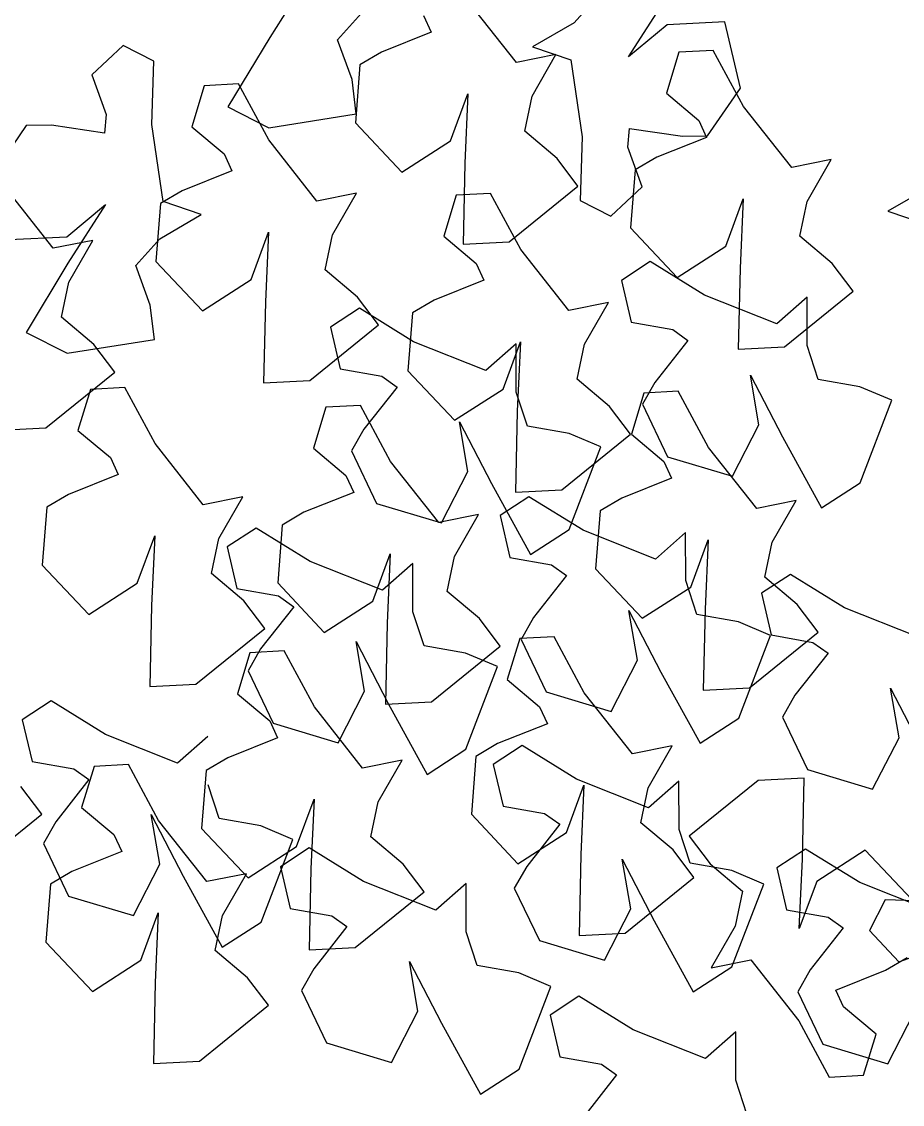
# Model space of a CAD drawing. Header units: millimetres. Extents: x 441156 to 441876, y 4514765 to 4515211.
# Drawn here: x 441406.599 to 441407.575, y 4514821.004 to 4514822.203 of the extents above; entities that cross this region are included whole.
import ezdxf

# ---------------------------------------------------------------- set-up
doc = ezdxf.new("R2010")
doc.units = ezdxf.units.MM
doc.layers.add('01_piscinas', color=254, linetype='Continuous')

msp = doc.modelspace()

# ---------------------------------------------------------------- linework, layer by layer
at = {"layer": '01_piscinas'}
for p, q in [((441406.91530053, 4514822.2501617, 0.00000053), (441406.87385362, 4514822.18528223, 0.00000053)), ((441407.23749758, 4514822.23113147, 0.00000053), (441407.21110874, 4514822.20165599, 0.00000053)), ((441407.14710555, 4514822.15764934, 0.00000053), (441407.09369514, 4514822.22525959, 0.00000053)), ((441407.27120992, 4514822.16365501, 0.00000053), (441407.31265683, 4514822.22853448, 0.00000053)), ((441406.94901287, 4514822.18268524, 0.00000053), (441406.97540172, 4514822.21216072, 0.00000053)), ((441407.04422029, 4514822.20975463, 0.00000053), (441407.05286084, 4514822.19099132, 0.00000053)), ((441407.21110874, 4514822.20165599, 0.00000053), (441407.16499577, 4514822.17483839, 0.00000053)), ((441407.31409545, 4514822.19934787, 0.00000053), (441407.27120992, 4514822.16365501, 0.00000053)), ((441407.37799408, 4514822.20248645, 0.00000053), (441407.31409545, 4514822.19934787, 0.00000053)), ((441407.39524948, 4514822.12924398, 0.00000053), (441407.37799408, 4514822.20248645, 0.00000053)), ((441406.87385362, 4514822.18528223, 0.00000053), (441406.82735073, 4514822.10851529, 0.00000053)), ((441406.96500972, 4514822.13869487, 0.00000053), (441406.94901287, 4514822.18268524, 0.00000053)), ((441407.05286084, 4514822.19099132, 0.00000053), (441406.99768442, 4514822.16901475, 0.00000053)), ((441406.71141641, 4514822.17651099, 0.00000053), (441406.67674414, 4514822.14402329, 0.00000053)), ((441406.74544852, 4514822.15917681, 0.00000053), (441406.71141641, 4514822.17651099, 0.00000053)), ((441407.16499577, 4514822.17483839, 0.00000053), (441407.2073113, 4514822.16051643, 0.00000053)), ((441407.36518281, 4514822.1709758, 0.00000053), (441407.32704306, 4514822.16897159, 0.00000053)), ((441407.39858355, 4514822.10890688, 0.00000053), (441407.36518281, 4514822.1709758, 0.00000053)), ((441406.74333995, 4514822.08872318, 0.00000053), (441406.74544852, 4514822.15917681, 0.00000053)), ((441406.99768442, 4514822.16901475, 0.00000053), (441406.97372955, 4514822.15485085, 0.00000053)), ((441407.19091285, 4514822.16640392, 0.00000053), (441407.14710555, 4514822.15764934, 0.00000053)), ((441407.16438665, 4514822.12012271, 0.00000053), (441407.19091285, 4514822.16640392, 0.00000053)), ((441407.2073113, 4514822.16051643, 0.00000053), (441407.21976094, 4514822.07525903, 0.00000053)), ((441407.32704306, 4514822.16897159, 0.00000053), (441407.31325984, 4514822.12350028, 0.00000053)), ((441406.97372955, 4514822.15485085, 0.00000053), (441406.96871009, 4514822.09076297, 0.00000053)), ((441406.67674414, 4514822.14402329, 0.00000053), (441406.69274099, 4514822.10003292, 0.00000053)), ((441406.96967578, 4514822.100633, 0.00000053), (441406.96500972, 4514822.13869487, 0.00000053)), ((441406.80128637, 4514822.13182968, 0.00000053), (441406.78750315, 4514822.08635838, 0.00000053)), ((441406.83942612, 4514822.1338339, 0.00000053), (441406.80128637, 4514822.13182968, 0.00000053)), ((441406.87282686, 4514822.07176497, 0.00000053), (441406.83942612, 4514822.1338339, 0.00000053)), ((441407.07404348, 4514822.07062824, 0.00000053), (441407.09333701, 4514822.12298193, 0.00000053)), ((441407.09333701, 4514822.12298193, 0.00000053), (441407.08988267, 4514822.04607121, 0.00000053)), ((441407.31325984, 4514822.12350028, 0.00000053), (441407.3491087, 4514822.09340192, 0.00000053)), ((441407.35885856, 4514822.07625199, 0.00000053), (441407.39524948, 4514822.12924398, 0.00000053)), ((441407.15627098, 4514822.08140177, 0.00000053), (441407.16438665, 4514822.12012271, 0.00000053)), ((441406.69274099, 4514822.10003292, 0.00000053), (441406.69084227, 4514822.07946314, 0.00000053)), ((441406.82735073, 4514822.10851529, 0.00000053), (441406.87289369, 4514822.08531808, 0.00000053)), ((441406.87289369, 4514822.08531808, 0.00000053), (441406.96967578, 4514822.100633, 0.00000053)), ((441407.45199396, 4514822.04129663, 0.00000053), (441407.39858355, 4514822.10890688, 0.00000053)), ((441406.60424233, 4514822.08773022, 0.00000053), (441406.56785141, 4514822.03473822, 0.00000053)), ((441406.6320698, 4514822.08801908, 0.00000053), (441406.60424233, 4514822.08773022, 0.00000053)), ((441406.69084227, 4514822.07946314, 0.00000053), (441406.6320698, 4514822.08801908, 0.00000053)), ((441406.75578959, 4514822.00346578, 0.00000053), (441406.74333995, 4514822.08872318, 0.00000053)), ((441406.78750315, 4514822.08635838, 0.00000053), (441406.82335201, 4514822.05626002, 0.00000053)), ((441406.96871009, 4514822.09076297, 0.00000053), (441407.02027494, 4514822.03596083, 0.00000053)), ((441407.3491087, 4514822.09340192, 0.00000053), (441407.35774925, 4514822.07463861, 0.00000053)), ((441407.19211985, 4514822.05130341, 0.00000053), (441407.15627098, 4514822.08140177, 0.00000053)), ((441407.21976094, 4514822.07525903, 0.00000053), (441407.21765237, 4514822.00480539, 0.00000053)), ((441407.2703599, 4514822.06394929, 0.00000053), (441407.27225862, 4514822.08451907, 0.00000053)), ((441407.27225862, 4514822.08451907, 0.00000053), (441407.33103109, 4514822.07596312, 0.00000053)), ((441407.35774925, 4514822.07463861, 0.00000053), (441407.30257283, 4514822.05266204, 0.00000053)), ((441407.33103109, 4514822.07596312, 0.00000053), (441407.35885856, 4514822.07625199, 0.00000053)), ((441406.92623727, 4514822.00415472, 0.00000053), (441406.87282686, 4514822.07176497, 0.00000053)), ((441407.02027494, 4514822.03596083, 0.00000053), (441407.07404348, 4514822.07062824, 0.00000053)), ((441407.28635675, 4514822.01995891, 0.00000053), (441407.2703599, 4514822.06394929, 0.00000053)), ((441406.82335201, 4514822.05626002, 0.00000053), (441406.83199256, 4514822.0374967, 0.00000053)), ((441407.2151917, 4514822.0206739, 0.00000053), (441407.19211985, 4514822.05130341, 0.00000053)), ((441407.30257283, 4514822.05266204, 0.00000053), (441407.27861796, 4514822.03849814, 0.00000053)), ((441407.08988267, 4514822.04607121, 0.00000053), (441407.08799345, 4514821.95633764, 0.00000053)), ((441407.27861796, 4514822.03849814, 0.00000053), (441407.2735985, 4514821.97441027, 0.00000053)), ((441407.49580127, 4514822.05005121, 0.00000053), (441407.45199396, 4514822.04129663, 0.00000053)), ((441407.46927507, 4514822.00377, 0.00000053), (441407.49580127, 4514822.05005121, 0.00000053)), ((441406.83199256, 4514822.0374967, 0.00000053), (441406.77681614, 4514822.01552014, 0.00000053)), ((441406.63409275, 4514821.95176, 0.00000053), (441406.58068235, 4514822.01937025, 0.00000053)), ((441406.77681614, 4514822.01552014, 0.00000053), (441406.75286127, 4514822.00135623, 0.00000053)), ((441407.13903342, 4514821.95901975, 0.00000053), (441407.2151917, 4514822.0206739, 0.00000053)), ((441407.25168448, 4514821.98747121, 0.00000053), (441407.28635675, 4514822.01995891, 0.00000053)), ((441407.60469507, 4514822.0196614, 0.00000053), (441407.5585821, 4514821.9928438, 0.00000053)), ((441406.79810512, 4514821.98914382, 0.00000053), (441406.75578959, 4514822.00346578, 0.00000053)), ((441406.97004458, 4514822.01290931, 0.00000053), (441406.92623727, 4514822.00415472, 0.00000053)), ((441406.94351838, 4514821.9666281, 0.00000053), (441406.97004458, 4514822.01290931, 0.00000053)), ((441407.08037254, 4514822.01064089, 0.00000053), (441407.06658932, 4514821.96516959, 0.00000053)), ((441407.1185123, 4514822.0126451, 0.00000053), (441407.08037254, 4514822.01064089, 0.00000053)), ((441407.15191304, 4514821.95057618, 0.00000053), (441407.1185123, 4514822.0126451, 0.00000053)), ((441407.21765237, 4514822.00480539, 0.00000053), (441407.25168448, 4514821.98747121, 0.00000053)), ((441407.37893189, 4514821.95427554, 0.00000053), (441407.39822542, 4514822.00662922, 0.00000053)), ((441407.39822542, 4514822.00662922, 0.00000053), (441407.39477108, 4514821.9297185, 0.00000053)), ((441407.46115939, 4514821.96504907, 0.00000053), (441407.46927507, 4514822.00377, 0.00000053)), ((441406.64900544, 4514821.96463434, 0.00000053), (441406.69189097, 4514822.00032719, 0.00000053)), ((441406.69189097, 4514822.00032719, 0.00000053), (441406.65044406, 4514821.93544772, 0.00000053)), ((441406.75286127, 4514822.00135623, 0.00000053), (441406.74784181, 4514821.93726836, 0.00000053)), ((441407.5585821, 4514821.9928438, 0.00000053), (441407.60089763, 4514821.97852184, 0.00000053)), ((441406.75199215, 4514821.96232621, 0.00000053), (441406.79810512, 4514821.98914382, 0.00000053)), ((441406.8531752, 4514821.91713363, 0.00000053), (441406.87246874, 4514821.96948732, 0.00000053)), ((441406.87246874, 4514821.96948732, 0.00000053), (441406.86901439, 4514821.8925766, 0.00000053)), ((441406.9354027, 4514821.92790716, 0.00000053), (441406.94351838, 4514821.9666281, 0.00000053)), ((441407.2735985, 4514821.97441027, 0.00000053), (441407.32516335, 4514821.91960813, 0.00000053)), ((441406.58510681, 4514821.96149575, 0.00000053), (441406.64900544, 4514821.96463434, 0.00000053)), ((441406.67790006, 4514821.96051458, 0.00000053), (441406.63409275, 4514821.95176, 0.00000053)), ((441406.65137386, 4514821.91423337, 0.00000053), (441406.67790006, 4514821.96051458, 0.00000053)), ((441406.72560331, 4514821.93285074, 0.00000053), (441406.75199215, 4514821.96232621, 0.00000053)), ((441407.06658932, 4514821.96516959, 0.00000053), (441407.10243819, 4514821.93507123, 0.00000053)), ((441407.08799345, 4514821.95633764, 0.00000053), (441407.13903342, 4514821.95901975, 0.00000053)), ((441407.32516335, 4514821.91960813, 0.00000053), (441407.37893189, 4514821.95427554, 0.00000053)), ((441407.49700826, 4514821.93495071, 0.00000053), (441407.46115939, 4514821.96504907, 0.00000053)), ((441407.20532345, 4514821.88296593, 0.00000053), (441407.15191304, 4514821.95057618, 0.00000053)), ((441406.65044406, 4514821.93544772, 0.00000053), (441406.60394117, 4514821.85868079, 0.00000053)), ((441406.74160015, 4514821.88886036, 0.00000053), (441406.72560331, 4514821.93285074, 0.00000053)), ((441406.74784181, 4514821.93726836, 0.00000053), (441406.79940666, 4514821.88246622, 0.00000053)), ((441407.10243819, 4514821.93507123, 0.00000053), (441407.11107874, 4514821.91630791, 0.00000053)), ((441407.29542956, 4514821.93700147, 0.00000053), (441407.26340166, 4514821.91619589, 0.00000053)), ((441407.3553899, 4514821.89994858, 0.00000053), (441407.29542956, 4514821.93700147, 0.00000053)), ((441407.52008012, 4514821.9043212, 0.00000053), (441407.49700826, 4514821.93495071, 0.00000053)), ((441406.97125157, 4514821.8978088, 0.00000053), (441406.9354027, 4514821.92790716, 0.00000053)), ((441407.39477108, 4514821.9297185, 0.00000053), (441407.39288186, 4514821.83998493, 0.00000053)), ((441406.64325819, 4514821.87551244, 0.00000053), (441406.65137386, 4514821.91423337, 0.00000053)), ((441406.79940666, 4514821.88246622, 0.00000053), (441406.8531752, 4514821.91713363, 0.00000053)), ((441407.11107874, 4514821.91630791, 0.00000053), (441407.05590232, 4514821.89433134, 0.00000053)), ((441407.26340166, 4514821.91619589, 0.00000053), (441407.2742007, 4514821.86992498, 0.00000053)), ((441406.99432343, 4514821.86717929, 0.00000053), (441406.97125157, 4514821.8978088, 0.00000053)), ((441407.05590232, 4514821.89433134, 0.00000053), (441407.03194745, 4514821.88016744, 0.00000053)), ((441407.4354498, 4514821.86810159, 0.00000053), (441407.3553899, 4514821.89994858, 0.00000053)), ((441407.46901075, 4514821.89758693, 0.00000053), (441407.4354498, 4514821.86810159, 0.00000053)), ((441407.44392183, 4514821.84266704, 0.00000053), (441407.52008012, 4514821.9043212, 0.00000053)), ((441407.46917899, 4514821.84424312, 0.00000053), (441407.46901075, 4514821.89758693, 0.00000053)), ((441406.74626622, 4514821.8507985, 0.00000053), (441406.74160015, 4514821.88886036, 0.00000053)), ((441406.86901439, 4514821.8925766, 0.00000053), (441406.86712517, 4514821.80284303, 0.00000053)), ((441406.97321209, 4514821.88532166, 0.00000053), (441406.9411842, 4514821.86451609, 0.00000053)), ((441407.03317244, 4514821.84826877, 0.00000053), (441406.97321209, 4514821.88532166, 0.00000053)), ((441407.24913076, 4514821.89172051, 0.00000053), (441407.20532345, 4514821.88296593, 0.00000053)), ((441407.22260456, 4514821.8454393, 0.00000053), (441407.24913076, 4514821.89172051, 0.00000053)), ((441406.67910705, 4514821.84541408, 0.00000053), (441406.64325819, 4514821.87551244, 0.00000053)), ((441407.03194745, 4514821.88016744, 0.00000053), (441407.02692799, 4514821.81607957, 0.00000053)), ((441406.60394117, 4514821.85868079, 0.00000053), (441406.64948413, 4514821.83548357, 0.00000053)), ((441406.91816514, 4514821.80552514, 0.00000053), (441406.99432343, 4514821.86717929, 0.00000053)), ((441406.9411842, 4514821.86451609, 0.00000053), (441406.95198323, 4514821.81824517, 0.00000053)), ((441407.2742007, 4514821.86992498, 0.00000053), (441407.3202959, 4514821.86178346, 0.00000053)), ((441407.3202959, 4514821.86178346, 0.00000053), (441407.3371605, 4514821.84985423, 0.00000053)), ((441406.64948413, 4514821.83548357, 0.00000053), (441406.74626622, 4514821.8507985, 0.00000053)), ((441407.11323234, 4514821.81642178, 0.00000053), (441407.03317244, 4514821.84826877, 0.00000053)), ((441407.13226138, 4514821.79594484, 0.00000053), (441407.15155491, 4514821.84829852, 0.00000053)), ((441407.15155491, 4514821.84829852, 0.00000053), (441407.14810057, 4514821.7713878, 0.00000053)), ((441407.3371605, 4514821.84985423, 0.00000053), (441407.3003646, 4514821.80323376, 0.00000053)), ((441406.70217891, 4514821.81478457, 0.00000053), (441406.67910705, 4514821.84541408, 0.00000053)), ((441407.14679328, 4514821.84590712, 0.00000053), (441407.11323234, 4514821.81642178, 0.00000053)), ((441407.14696153, 4514821.79256332, 0.00000053), (441407.14679328, 4514821.84590712, 0.00000053)), ((441407.21448888, 4514821.80671837, 0.00000053), (441407.22260456, 4514821.8454393, 0.00000053)), ((441407.39288186, 4514821.83998493, 0.00000053), (441407.44392183, 4514821.84266704, 0.00000053)), ((441407.48151108, 4514821.80665198, 0.00000053), (441407.46917899, 4514821.84424312, 0.00000053)), ((441406.62602063, 4514821.75313041, 0.00000053), (441406.70217891, 4514821.81478457, 0.00000053)), ((441406.95198323, 4514821.81824517, 0.00000053), (441406.99807844, 4514821.81010366, 0.00000053)), ((441407.02692799, 4514821.81607957, 0.00000053), (441407.07849284, 4514821.76127743, 0.00000053)), ((441407.40621859, 4514821.81119446, 0.00000053), (441407.4416824, 4514821.74286065, 0.00000053)), ((441407.41568674, 4514821.75620807, 0.00000053), (441407.40621859, 4514821.81119446, 0.00000053)), ((441406.86712517, 4514821.80284303, 0.00000053), (441406.91816514, 4514821.80552514, 0.00000053)), ((441406.99807844, 4514821.81010366, 0.00000053), (441407.01494303, 4514821.79817443, 0.00000053)), ((441407.25033775, 4514821.77662001, 0.00000053), (441407.21448888, 4514821.80671837, 0.00000053)), ((441407.3003646, 4514821.80323376, 0.00000053), (441407.28670103, 4514821.77899002, 0.00000053)), ((441407.52760629, 4514821.79851046, 0.00000053), (441407.48151108, 4514821.80665198, 0.00000053)), ((441407.56290186, 4514821.78352046, 0.00000053), (441407.52760629, 4514821.79851046, 0.00000053)), ((441406.67530154, 4514821.79553537, 0.00000053), (441406.66151832, 4514821.75006407, 0.00000053)), ((441406.7134413, 4514821.79753959, 0.00000053), (441406.67530154, 4514821.79553537, 0.00000053)), ((441406.74684204, 4514821.73547066, 0.00000053), (441406.7134413, 4514821.79753959, 0.00000053)), ((441407.01494303, 4514821.79817443, 0.00000053), (441406.97814713, 4514821.75155395, 0.00000053)), ((441407.07849284, 4514821.76127743, 0.00000053), (441407.13226138, 4514821.79594484, 0.00000053)), ((441407.15929361, 4514821.75497217, 0.00000053), (441407.14696153, 4514821.79256332, 0.00000053)), ((441407.288279, 4514821.79137844, 0.00000053), (441407.27449578, 4514821.74590713, 0.00000053)), ((441407.32641876, 4514821.79338265, 0.00000053), (441407.288279, 4514821.79137844, 0.00000053)), ((441407.3598195, 4514821.73131373, 0.00000053), (441407.32641876, 4514821.79338265, 0.00000053)), ((441406.93619446, 4514821.77578927, 0.00000053), (441406.92241124, 4514821.73031796, 0.00000053)), ((441406.97433422, 4514821.77779348, 0.00000053), (441406.93619446, 4514821.77578927, 0.00000053)), ((441407.00773496, 4514821.71572456, 0.00000053), (441406.97433422, 4514821.77779348, 0.00000053)), ((441407.27340961, 4514821.7459905, 0.00000053), (441407.25033775, 4514821.77662001, 0.00000053)), ((441407.28670103, 4514821.77899002, 0.00000053), (441407.31439798, 4514821.72097857, 0.00000053)), ((441407.52777393, 4514821.69204725, 0.00000053), (441407.56290186, 4514821.78352046, 0.00000053)), ((441407.14810057, 4514821.7713878, 0.00000053), (441407.14621135, 4514821.68165424, 0.00000053)), ((441406.57498066, 4514821.7504483, 0.00000053), (441406.62602063, 4514821.75313041, 0.00000053)), ((441406.97814713, 4514821.75155395, 0.00000053), (441406.96448356, 4514821.72731022, 0.00000053)), ((441407.08400112, 4514821.75951466, 0.00000053), (441407.11946493, 4514821.69118085, 0.00000053)), ((441407.09346927, 4514821.70452826, 0.00000053), (441407.08400112, 4514821.75951466, 0.00000053)), ((441407.20538882, 4514821.74683066, 0.00000053), (441407.15929361, 4514821.75497217, 0.00000053)), ((441407.38645552, 4514821.69930095, 0.00000053), (441407.41568674, 4514821.75620807, 0.00000053)), ((441406.66151832, 4514821.75006407, 0.00000053), (441406.69736719, 4514821.71996571, 0.00000053)), ((441407.19725132, 4514821.68433634, 0.00000053), (441407.27340961, 4514821.7459905, 0.00000053)), ((441407.24068439, 4514821.73184065, 0.00000053), (441407.20538882, 4514821.74683066, 0.00000053)), ((441407.27449578, 4514821.74590713, 0.00000053), (441407.31034465, 4514821.71580877, 0.00000053)), ((441407.4416824, 4514821.74286065, 0.00000053), (441407.48491307, 4514821.66420449, 0.00000053)), ((441406.80025245, 4514821.66786041, 0.00000053), (441406.74684204, 4514821.73547066, 0.00000053)), ((441406.92241124, 4514821.73031796, 0.00000053), (441406.9582601, 4514821.7002196, 0.00000053)), ((441406.96448356, 4514821.72731022, 0.00000053), (441406.99218052, 4514821.66929876, 0.00000053)), ((441407.20555646, 4514821.64036745, 0.00000053), (441407.24068439, 4514821.73184065, 0.00000053)), ((441407.41322991, 4514821.66370348, 0.00000053), (441407.3598195, 4514821.73131373, 0.00000053)), ((441406.69736719, 4514821.71996571, 0.00000053), (441406.70600774, 4514821.70120239, 0.00000053)), ((441407.06114537, 4514821.64811431, 0.00000053), (441407.00773496, 4514821.71572456, 0.00000053)), ((441407.31034465, 4514821.71580877, 0.00000053), (441407.3189852, 4514821.69704546, 0.00000053)), ((441407.31439798, 4514821.72097857, 0.00000053), (441407.38645552, 4514821.69930095, 0.00000053)), ((441407.06423806, 4514821.64762114, 0.00000053), (441407.09346927, 4514821.70452826, 0.00000053)), ((441406.70600774, 4514821.70120239, 0.00000053), (441406.65083132, 4514821.67922583, 0.00000053)), ((441406.9582601, 4514821.7002196, 0.00000053), (441406.96690066, 4514821.68145629, 0.00000053)), ((441407.11946493, 4514821.69118085, 0.00000053), (441407.1626956, 4514821.61252469, 0.00000053)), ((441407.3189852, 4514821.69704546, 0.00000053), (441407.26380878, 4514821.67506889, 0.00000053)), ((441407.48491307, 4514821.66420449, 0.00000053), (441407.52777393, 4514821.69204725, 0.00000053)), ((441406.65083132, 4514821.67922583, 0.00000053), (441406.62687645, 4514821.66506192, 0.00000053)), ((441406.96690066, 4514821.68145629, 0.00000053), (441406.91172423, 4514821.65947972, 0.00000053)), ((441407.14621135, 4514821.68165424, 0.00000053), (441407.19725132, 4514821.68433634, 0.00000053)), ((441406.84405975, 4514821.676615, 0.00000053), (441406.80025245, 4514821.66786041, 0.00000053)), ((441406.81753355, 4514821.63033379, 0.00000053), (441406.84405975, 4514821.676615, 0.00000053)), ((441406.99218052, 4514821.66929876, 0.00000053), (441407.06423806, 4514821.64762114, 0.00000053)), ((441407.16097198, 4514821.67654781, 0.00000053), (441407.12894408, 4514821.65574223, 0.00000053)), ((441407.22093233, 4514821.63949491, 0.00000053), (441407.16097198, 4514821.67654781, 0.00000053)), ((441407.26380878, 4514821.67506889, 0.00000053), (441407.23985391, 4514821.66090499, 0.00000053)), ((441407.45703721, 4514821.67245806, 0.00000053), (441407.41322991, 4514821.66370348, 0.00000053)), ((441407.43051101, 4514821.62617685, 0.00000053), (441407.45703721, 4514821.67245806, 0.00000053)), ((441406.62687645, 4514821.66506192, 0.00000053), (441406.62185699, 4514821.60097405, 0.00000053)), ((441406.91172423, 4514821.65947972, 0.00000053), (441406.88776937, 4514821.64531582, 0.00000053)), ((441407.10495267, 4514821.65686889, 0.00000053), (441407.06114537, 4514821.64811431, 0.00000053)), ((441407.07842647, 4514821.61058768, 0.00000053), (441407.10495267, 4514821.65686889, 0.00000053)), ((441407.12894408, 4514821.65574223, 0.00000053), (441407.13974312, 4514821.60947131, 0.00000053)), ((441407.23985391, 4514821.66090499, 0.00000053), (441407.23483445, 4514821.59681711, 0.00000053)), ((441406.88776937, 4514821.64531582, 0.00000053), (441406.88274991, 4514821.58122795, 0.00000053)), ((441406.72719038, 4514821.58083932, 0.00000053), (441406.74648391, 4514821.633193, 0.00000053)), ((441406.74648391, 4514821.633193, 0.00000053), (441406.74302957, 4514821.55628229, 0.00000053)), ((441406.85868186, 4514821.64195729, 0.00000053), (441406.82665397, 4514821.62115171, 0.00000053)), ((441406.91864221, 4514821.6049044, 0.00000053), (441406.85868186, 4514821.64195729, 0.00000053)), ((441407.1626956, 4514821.61252469, 0.00000053), (441407.20555646, 4514821.64036745, 0.00000053)), ((441407.30099222, 4514821.60764792, 0.00000053), (441407.22093233, 4514821.63949491, 0.00000053)), ((441407.33455317, 4514821.63713327, 0.00000053), (441407.30099222, 4514821.60764792, 0.00000053)), ((441407.33472141, 4514821.58378946, 0.00000053), (441407.33455317, 4514821.63713327, 0.00000053)), ((441406.80941788, 4514821.59161285, 0.00000053), (441406.81753355, 4514821.63033379, 0.00000053)), ((441406.82665397, 4514821.62115171, 0.00000053), (441406.837453, 4514821.5748808, 0.00000053)), ((441407.34016784, 4514821.57668238, 0.00000053), (441407.35946137, 4514821.62903607, 0.00000053)), ((441407.35946137, 4514821.62903607, 0.00000053), (441407.35600703, 4514821.55212535, 0.00000053)), ((441407.42239534, 4514821.58745591, 0.00000053), (441407.43051101, 4514821.62617685, 0.00000053)), ((441406.98808329, 4514821.56109321, 0.00000053), (441407.00737683, 4514821.6134469, 0.00000053)), ((441407.00737683, 4514821.6134469, 0.00000053), (441407.00392249, 4514821.53653618, 0.00000053)), ((441407.0703108, 4514821.57186675, 0.00000053), (441407.07842647, 4514821.61058768, 0.00000053)), ((441407.13974312, 4514821.60947131, 0.00000053), (441407.18583832, 4514821.6013298, 0.00000053)), ((441406.62185699, 4514821.60097405, 0.00000053), (441406.67342184, 4514821.54617191, 0.00000053)), ((441406.9987021, 4514821.57305741, 0.00000053), (441406.91864221, 4514821.6049044, 0.00000053)), ((441407.03226305, 4514821.60254275, 0.00000053), (441406.9987021, 4514821.57305741, 0.00000053)), ((441407.03243129, 4514821.54919895, 0.00000053), (441407.03226305, 4514821.60254275, 0.00000053)), ((441407.18583832, 4514821.6013298, 0.00000053), (441407.20270292, 4514821.58940057, 0.00000053)), ((441407.23483445, 4514821.59681711, 0.00000053), (441407.2863993, 4514821.54201497, 0.00000053)), ((441406.84526675, 4514821.56151449, 0.00000053), (441406.80941788, 4514821.59161285, 0.00000053)), ((441407.20270292, 4514821.58940057, 0.00000053), (441407.16590702, 4514821.54278009, 0.00000053)), ((441407.3470535, 4514821.54619831, 0.00000053), (441407.33472141, 4514821.58378946, 0.00000053)), ((441407.45065548, 4514821.59061418, 0.00000053), (441407.41862758, 4514821.56980861, 0.00000053)), ((441407.4582442, 4514821.55735755, 0.00000053), (441407.42239534, 4514821.58745591, 0.00000053)), ((441407.51061583, 4514821.55356129, 0.00000053), (441407.45065548, 4514821.59061418, 0.00000053)), ((441406.67342184, 4514821.54617191, 0.00000053), (441406.72719038, 4514821.58083932, 0.00000053)), ((441406.837453, 4514821.5748808, 0.00000053), (441406.88354821, 4514821.56673929, 0.00000053)), ((441406.88274991, 4514821.58122795, 0.00000053), (441406.93431476, 4514821.52642581, 0.00000053)), ((441407.10615966, 4514821.54176839, 0.00000053), (441407.0703108, 4514821.57186675, 0.00000053)), ((441407.2863993, 4514821.54201497, 0.00000053), (441407.34016784, 4514821.57668238, 0.00000053)), ((441406.8683386, 4514821.53088498, 0.00000053), (441406.84526675, 4514821.56151449, 0.00000053)), ((441406.88354821, 4514821.56673929, 0.00000053), (441406.9004128, 4514821.55481006, 0.00000053)), ((441406.93431476, 4514821.52642581, 0.00000053), (441406.98808329, 4514821.56109321, 0.00000053)), ((441407.41862758, 4514821.56980861, 0.00000053), (441407.42942662, 4514821.52353769, 0.00000053)), ((441406.74302957, 4514821.55628229, 0.00000053), (441406.74114035, 4514821.46654872, 0.00000053)), ((441406.9004128, 4514821.55481006, 0.00000053), (441406.8636169, 4514821.50818958, 0.00000053)), ((441407.04476338, 4514821.5116078, 0.00000053), (441407.03243129, 4514821.54919895, 0.00000053)), ((441407.27176101, 4514821.5507408, 0.00000053), (441407.30722482, 4514821.48240699, 0.00000053)), ((441407.28122916, 4514821.49575441, 0.00000053), (441407.27176101, 4514821.5507408, 0.00000053)), ((441407.35600703, 4514821.55212535, 0.00000053), (441407.35411781, 4514821.46239178, 0.00000053)), ((441407.48131606, 4514821.52672805, 0.00000053), (441407.4582442, 4514821.55735755, 0.00000053)), ((441407.59067572, 4514821.5217143, 0.00000053), (441407.51061583, 4514821.55356129, 0.00000053)), ((441407.00392249, 4514821.53653618, 0.00000053), (441407.00203327, 4514821.44680261, 0.00000053)), ((441407.12923152, 4514821.51113888, 0.00000053), (441407.10615966, 4514821.54176839, 0.00000053)), ((441407.16590702, 4514821.54278009, 0.00000053), (441407.15224345, 4514821.51853636, 0.00000053)), ((441407.39314871, 4514821.5380568, 0.00000053), (441407.3470535, 4514821.54619831, 0.00000053)), ((441407.42844428, 4514821.5230668, 0.00000053), (441407.39314871, 4514821.5380568, 0.00000053)), ((441406.79218032, 4514821.46923083, 0.00000053), (441406.8683386, 4514821.53088498, 0.00000053)), ((441407.39331635, 4514821.43159359, 0.00000053), (441407.42844428, 4514821.5230668, 0.00000053)), ((441407.40515778, 4514821.46507389, 0.00000053), (441407.48131606, 4514821.52672805, 0.00000053)), ((441407.42942662, 4514821.52353769, 0.00000053), (441407.47552183, 4514821.51539618, 0.00000053)), ((441406.96947089, 4514821.51615028, 0.00000053), (441407.0049347, 4514821.44781648, 0.00000053)), ((441406.97893904, 4514821.46116389, 0.00000053), (441406.96947089, 4514821.51615028, 0.00000053)), ((441407.09085859, 4514821.50346629, 0.00000053), (441407.04476338, 4514821.5116078, 0.00000053)), ((441407.05307324, 4514821.44948472, 0.00000053), (441407.12923152, 4514821.51113888, 0.00000053)), ((441407.15073312, 4514821.51954671, 0.00000053), (441407.1369499, 4514821.47407541, 0.00000053)), ((441407.18887288, 4514821.52155093, 0.00000053), (441407.15073312, 4514821.51954671, 0.00000053)), ((441407.15224345, 4514821.51853636, 0.00000053), (441407.1799404, 4514821.46052491, 0.00000053)), ((441407.22227362, 4514821.459482, 0.00000053), (441407.18887288, 4514821.52155093, 0.00000053)), ((441407.47552183, 4514821.51539618, 0.00000053), (441407.49238642, 4514821.50346695, 0.00000053)), ((441406.85180404, 4514821.50389619, 0.00000053), (441406.83802082, 4514821.45842488, 0.00000053)), ((441406.8636169, 4514821.50818958, 0.00000053), (441406.84995333, 4514821.48394585, 0.00000053)), ((441406.8899438, 4514821.5059004, 0.00000053), (441406.85180404, 4514821.50389619, 0.00000053)), ((441406.92334454, 4514821.44383148, 0.00000053), (441406.8899438, 4514821.5059004, 0.00000053)), ((441407.12615416, 4514821.48847628, 0.00000053), (441407.09085859, 4514821.50346629, 0.00000053)), ((441407.49238642, 4514821.50346695, 0.00000053), (441407.45559052, 4514821.45684647, 0.00000053)), ((441407.09102623, 4514821.39700308, 0.00000053), (441407.12615416, 4514821.48847628, 0.00000053)), ((441407.25199794, 4514821.43884729, 0.00000053), (441407.28122916, 4514821.49575441, 0.00000053)), ((441406.84995333, 4514821.48394585, 0.00000053), (441406.87765029, 4514821.42593439, 0.00000053)), ((441407.30722482, 4514821.48240699, 0.00000053), (441407.35045549, 4514821.40375083, 0.00000053)), ((441406.74114035, 4514821.46654872, 0.00000053), (441406.79218032, 4514821.46923083, 0.00000053)), ((441407.1369499, 4514821.47407541, 0.00000053), (441407.17279877, 4514821.44397705, 0.00000053)), ((441407.35411781, 4514821.46239178, 0.00000053), (441407.40515778, 4514821.46507389, 0.00000053)), ((441407.56144451, 4514821.46480717, 0.00000053), (441407.59690832, 4514821.39647337, 0.00000053)), ((441407.57091266, 4514821.40982078, 0.00000053), (441407.56144451, 4514821.46480717, 0.00000053)), ((441406.83802082, 4514821.45842488, 0.00000053), (441406.87386969, 4514821.42832652, 0.00000053)), ((441406.94970783, 4514821.40425677, 0.00000053), (441406.97893904, 4514821.46116389, 0.00000053)), ((441407.1799404, 4514821.46052491, 0.00000053), (441407.25199794, 4514821.43884729, 0.00000053)), ((441407.27568403, 4514821.39187175, 0.00000053), (441407.22227362, 4514821.459482, 0.00000053)), ((441407.45559052, 4514821.45684647, 0.00000053), (441407.44192695, 4514821.43260274, 0.00000053)), ((441406.63187465, 4514821.45050987, 0.00000053), (441406.59984675, 4514821.42970429, 0.00000053)), ((441406.691835, 4514821.41345698, 0.00000053), (441406.63187465, 4514821.45050987, 0.00000053)), ((441406.97675495, 4514821.37622123, 0.00000053), (441406.92334454, 4514821.44383148, 0.00000053)), ((441407.00203327, 4514821.44680261, 0.00000053), (441407.05307324, 4514821.44948472, 0.00000053)), ((441407.0049347, 4514821.44781648, 0.00000053), (441407.04816537, 4514821.36916032, 0.00000053)), ((441407.17279877, 4514821.44397705, 0.00000053), (441407.18143932, 4514821.42521373, 0.00000053)), ((441406.59984675, 4514821.42970429, 0.00000053), (441406.61064579, 4514821.38343338, 0.00000053)), ((441406.87386969, 4514821.42832652, 0.00000053), (441406.88251024, 4514821.40956321, 0.00000053)), ((441407.35045549, 4514821.40375083, 0.00000053), (441407.39331635, 4514821.43159359, 0.00000053)), ((441407.44192695, 4514821.43260274, 0.00000053), (441407.46962391, 4514821.37459128, 0.00000053)), ((441406.87765029, 4514821.42593439, 0.00000053), (441406.94970783, 4514821.40425677, 0.00000053)), ((441407.18143932, 4514821.42521373, 0.00000053), (441407.1262629, 4514821.40323716, 0.00000053)), ((441406.77189489, 4514821.38160999, 0.00000053), (441406.691835, 4514821.41345698, 0.00000053)), ((441406.80545584, 4514821.41109533, 0.00000053), (441406.77189489, 4514821.38160999, 0.00000053)), ((441406.88251024, 4514821.40956321, 0.00000053), (441406.82733381, 4514821.38758664, 0.00000053)), ((441407.1262629, 4514821.40323716, 0.00000053), (441407.10230803, 4514821.38907326, 0.00000053)), ((441407.54168145, 4514821.35291366, 0.00000053), (441407.57091266, 4514821.40982078, 0.00000053)), ((441407.04816537, 4514821.36916032, 0.00000053), (441407.09102623, 4514821.39700308, 0.00000053)), ((441407.1535359, 4514821.4010713, 0.00000053), (441407.12150801, 4514821.38026572, 0.00000053)), ((441407.21349625, 4514821.3640184, 0.00000053), (441407.1535359, 4514821.4010713, 0.00000053)), ((441407.31949133, 4514821.40062634, 0.00000053), (441407.27568403, 4514821.39187175, 0.00000053)), ((441407.29296513, 4514821.35434512, 0.00000053), (441407.31949133, 4514821.40062634, 0.00000053)), ((441406.61064579, 4514821.38343338, 0.00000053), (441406.656741, 4514821.37529187, 0.00000053)), ((441406.71745449, 4514821.38006281, 0.00000053), (441406.67931473, 4514821.3780586, 0.00000053)), ((441406.75085523, 4514821.31799389, 0.00000053), (441406.71745449, 4514821.38006281, 0.00000053)), ((441406.82733381, 4514821.38758664, 0.00000053), (441406.80337895, 4514821.37342274, 0.00000053)), ((441407.02056225, 4514821.38497581, 0.00000053), (441406.97675495, 4514821.37622123, 0.00000053)), ((441406.99403605, 4514821.3386946, 0.00000053), (441407.02056225, 4514821.38497581, 0.00000053)), ((441407.10230803, 4514821.38907326, 0.00000053), (441407.09728857, 4514821.32498539, 0.00000053)), ((441407.12150801, 4514821.38026572, 0.00000053), (441407.13230704, 4514821.3339948, 0.00000053)), ((441406.656741, 4514821.37529187, 0.00000053), (441406.67360559, 4514821.36336263, 0.00000053)), ((441406.67931473, 4514821.3780586, 0.00000053), (441406.66553151, 4514821.3325873, 0.00000053)), ((441406.80337895, 4514821.37342274, 0.00000053), (441406.79835949, 4514821.30933487, 0.00000053)), ((441407.46962391, 4514821.37459128, 0.00000053), (441407.54168145, 4514821.35291366, 0.00000053)), ((441406.62144408, 4514821.3249586, 0.00000053), (441406.59837222, 4514821.3555881, 0.00000053)), ((441406.67360559, 4514821.36336263, 0.00000053), (441406.63680969, 4514821.31674216, 0.00000053)), ((441406.81795617, 4514821.32016038, 0.00000053), (441406.80562408, 4514821.35775153, 0.00000053)), ((441407.20262196, 4514821.30485066, 0.00000053), (441407.22191549, 4514821.35720434, 0.00000053)), ((441407.29355615, 4514821.33217141, 0.00000053), (441407.21349625, 4514821.3640184, 0.00000053)), ((441407.22191549, 4514821.35720434, 0.00000053), (441407.21846115, 4514821.28029362, 0.00000053)), ((441407.3271171, 4514821.36165676, 0.00000053), (441407.29355615, 4514821.33217141, 0.00000053)), ((441407.32728534, 4514821.30831295, 0.00000053), (441407.3271171, 4514821.36165676, 0.00000053)), ((441407.41474509, 4514821.36232983, 0.00000053), (441407.3385868, 4514821.30067568, 0.00000053)), ((441407.46578506, 4514821.36501194, 0.00000053), (441407.41474509, 4514821.36232983, 0.00000053)), ((441407.46389584, 4514821.27527837, 0.00000053), (441407.46578506, 4514821.36501194, 0.00000053)), ((441407.28484946, 4514821.31562419, 0.00000053), (441407.29296513, 4514821.35434512, 0.00000053)), ((441406.66553151, 4514821.3325873, 0.00000053), (441406.70138038, 4514821.30248894, 0.00000053)), ((441406.90369288, 4514821.28920013, 0.00000053), (441406.92298641, 4514821.34155382, 0.00000053)), ((441406.92298641, 4514821.34155382, 0.00000053), (441406.91953207, 4514821.2646431, 0.00000053)), ((441406.98592038, 4514821.29997367, 0.00000053), (441406.99403605, 4514821.3386946, 0.00000053)), ((441407.13230704, 4514821.3339948, 0.00000053), (441407.17840225, 4514821.32585329, 0.00000053)), ((441406.54528579, 4514821.26330444, 0.00000053), (441406.62144408, 4514821.3249586, 0.00000053)), ((441406.74266368, 4514821.32470286, 0.00000053), (441406.77812749, 4514821.25636906, 0.00000053)), ((441406.75213183, 4514821.26971647, 0.00000053), (441406.74266368, 4514821.32470286, 0.00000053)), ((441406.86405138, 4514821.31201886, 0.00000053), (441406.81795617, 4514821.32016038, 0.00000053)), ((441407.09728857, 4514821.32498539, 0.00000053), (441407.14885342, 4514821.27018325, 0.00000053)), ((441407.17840225, 4514821.32585329, 0.00000053), (441407.19526685, 4514821.31392406, 0.00000053)), ((441406.63680969, 4514821.31674216, 0.00000053), (441406.62314612, 4514821.29249843, 0.00000053)), ((441406.80426564, 4514821.25038364, 0.00000053), (441406.75085523, 4514821.31799389, 0.00000053)), ((441406.79835949, 4514821.30933487, 0.00000053), (441406.84992434, 4514821.25453273, 0.00000053)), ((441406.89934695, 4514821.29702886, 0.00000053), (441406.86405138, 4514821.31201886, 0.00000053)), ((441407.19526685, 4514821.31392406, 0.00000053), (441407.15847095, 4514821.26730358, 0.00000053)), ((441407.32069833, 4514821.28552583, 0.00000053), (441407.28484946, 4514821.31562419, 0.00000053)), ((441407.33961743, 4514821.2707218, 0.00000053), (441407.32728534, 4514821.30831295, 0.00000053)), ((441406.70138038, 4514821.30248894, 0.00000053), (441406.71002093, 4514821.28372562, 0.00000053)), ((441406.86421902, 4514821.20555565, 0.00000053), (441406.89934695, 4514821.29702886, 0.00000053)), ((441407.02176924, 4514821.2698753, 0.00000053), (441406.98592038, 4514821.29997367, 0.00000053)), ((441407.14885342, 4514821.27018325, 0.00000053), (441407.20262196, 4514821.30485066, 0.00000053)), ((441407.3385868, 4514821.30067568, 0.00000053), (441407.36165866, 4514821.27004617, 0.00000053)), ((441406.62314612, 4514821.29249843, 0.00000053), (441406.65084308, 4514821.23448697, 0.00000053)), ((441406.71002093, 4514821.28372562, 0.00000053), (441406.65484451, 4514821.26174905, 0.00000053)), ((441406.84992434, 4514821.25453273, 0.00000053), (441406.90369288, 4514821.28920013, 0.00000053)), ((441406.91772296, 4514821.28772546, 0.00000053), (441406.88569506, 4514821.26691989, 0.00000053)), ((441406.97768331, 4514821.25067257, 0.00000053), (441406.91772296, 4514821.28772546, 0.00000053)), ((441407.34377018, 4514821.25489632, 0.00000053), (441407.32069833, 4514821.28552583, 0.00000053)), ((441407.46745311, 4514821.28642806, 0.00000053), (441407.43542522, 4514821.26562248, 0.00000053)), ((441407.52741346, 4514821.24937517, 0.00000053), (441407.46745311, 4514821.28642806, 0.00000053)), ((441407.53350357, 4514821.28538875, 0.00000053), (441407.47973503, 4514821.25072134, 0.00000053)), ((441407.58506842, 4514821.23058661, 0.00000053), (441407.53350357, 4514821.28538875, 0.00000053)), ((441407.21846115, 4514821.28029362, 0.00000053), (441407.21657193, 4514821.19056006, 0.00000053)), ((441407.26432493, 4514821.27526429, 0.00000053), (441407.29978875, 4514821.20693048, 0.00000053)), ((441407.27379309, 4514821.2202779, 0.00000053), (441407.26432493, 4514821.27526429, 0.00000053)), ((441407.46044149, 4514821.19836765, 0.00000053), (441407.46389584, 4514821.27527837, 0.00000053)), ((441406.65484451, 4514821.26174905, 0.00000053), (441406.63088964, 4514821.24758515, 0.00000053)), ((441406.72290062, 4514821.21280935, 0.00000053), (441406.75213183, 4514821.26971647, 0.00000053)), ((441406.84807295, 4514821.25913823, 0.00000053), (441406.80426564, 4514821.25038364, 0.00000053)), ((441406.82154674, 4514821.21285701, 0.00000053), (441406.84807295, 4514821.25913823, 0.00000053)), ((441406.88569506, 4514821.26691989, 0.00000053), (441406.8964941, 4514821.22064897, 0.00000053)), ((441406.91953207, 4514821.2646431, 0.00000053), (441406.91764285, 4514821.17490953, 0.00000053)), ((441407.0448411, 4514821.2392458, 0.00000053), (441407.02176924, 4514821.2698753, 0.00000053)), ((441407.15847095, 4514821.26730358, 0.00000053), (441407.14480737, 4514821.24305985, 0.00000053)), ((441407.38571263, 4514821.26258029, 0.00000053), (441407.33961743, 4514821.2707218, 0.00000053)), ((441407.36165866, 4514821.27004617, 0.00000053), (441407.39750753, 4514821.23994781, 0.00000053)), ((441407.4210082, 4514821.24759028, 0.00000053), (441407.38571263, 4514821.26258029, 0.00000053)), ((441407.43542522, 4514821.26562248, 0.00000053), (441407.44622426, 4514821.21935157, 0.00000053)), ((441406.63088964, 4514821.24758515, 0.00000053), (441406.62587018, 4514821.18349728, 0.00000053)), ((441406.77812749, 4514821.25636906, 0.00000053), (441406.82135816, 4514821.1777129, 0.00000053)), ((441407.0577432, 4514821.21882558, 0.00000053), (441406.97768331, 4514821.25067257, 0.00000053)), ((441407.09130415, 4514821.24831093, 0.00000053), (441407.0577432, 4514821.21882558, 0.00000053)), ((441407.09147239, 4514821.19496712, 0.00000053), (441407.09130415, 4514821.24831093, 0.00000053)), ((441407.2676119, 4514821.19324216, 0.00000053), (441407.34377018, 4514821.25489632, 0.00000053)), ((441407.38588027, 4514821.15611708, 0.00000053), (441407.4210082, 4514821.24759028, 0.00000053)), ((441407.47973503, 4514821.25072134, 0.00000053), (441407.46044149, 4514821.19836765, 0.00000053)), ((441407.60747336, 4514821.21752818, 0.00000053), (441407.52741346, 4514821.24937517, 0.00000053)), ((441406.96868282, 4514821.17759164, 0.00000053), (441407.0448411, 4514821.2392458, 0.00000053)), ((441407.14480737, 4514821.24305985, 0.00000053), (441407.17250433, 4514821.1850484, 0.00000053)), ((441407.39750753, 4514821.23994781, 0.00000053), (441407.38939185, 4514821.20122687, 0.00000053)), ((441406.65084308, 4514821.23448697, 0.00000053), (441406.72290062, 4514821.21280935, 0.00000053)), ((441407.55554513, 4514821.2303131, 0.00000053), (441407.53821095, 4514821.19628099, 0.00000053)), ((441407.62599877, 4514821.22820452, 0.00000053), (441407.55554513, 4514821.2303131, 0.00000053)), ((441406.73120357, 4514821.16336255, 0.00000053), (441406.7504971, 4514821.21571623, 0.00000053)), ((441406.7504971, 4514821.21571623, 0.00000053), (441406.74704276, 4514821.13880552, 0.00000053)), ((441406.81343107, 4514821.17413608, 0.00000053), (441406.82154674, 4514821.21285701, 0.00000053)), ((441406.8964941, 4514821.22064897, 0.00000053), (441406.94258931, 4514821.21250746, 0.00000053)), ((441406.94258931, 4514821.21250746, 0.00000053), (441406.9594539, 4514821.20057823, 0.00000053)), ((441407.24456187, 4514821.16337077, 0.00000053), (441407.27379309, 4514821.2202779, 0.00000053)), ((441407.44622426, 4514821.21935157, 0.00000053), (441407.49231946, 4514821.21121006, 0.00000053)), ((441407.49231946, 4514821.21121006, 0.00000053), (441407.50918406, 4514821.19928083, 0.00000053)), ((441406.82135816, 4514821.1777129, 0.00000053), (441406.86421902, 4514821.20555565, 0.00000053)), ((441406.9594539, 4514821.20057823, 0.00000053), (441406.922658, 4514821.15395775, 0.00000053)), ((441407.29978875, 4514821.20693048, 0.00000053), (441407.34301942, 4514821.12827432, 0.00000053)), ((441407.38939185, 4514821.20122687, 0.00000053), (441407.36286565, 4514821.15494566, 0.00000053)), ((441407.50918406, 4514821.19928083, 0.00000053), (441407.47238816, 4514821.15266035, 0.00000053)), ((441407.10380448, 4514821.15737597, 0.00000053), (441407.09147239, 4514821.19496712, 0.00000053)), ((441407.21657193, 4514821.19056006, 0.00000053), (441407.2676119, 4514821.19324216, 0.00000053)), ((441407.53821095, 4514821.19628099, 0.00000053), (441407.57069865, 4514821.16160872, 0.00000053)), ((441406.62587018, 4514821.18349728, 0.00000053), (441406.67743503, 4514821.12869514, 0.00000053)), ((441406.91764285, 4514821.17490953, 0.00000053), (441406.96868282, 4514821.17759164, 0.00000053)), ((441407.17250433, 4514821.1850484, 0.00000053), (441407.24456187, 4514821.16337077, 0.00000053)), ((441407.57069865, 4514821.16160872, 0.00000053), (441407.61468903, 4514821.17760556, 0.00000053)), ((441406.67743503, 4514821.12869514, 0.00000053), (441406.73120357, 4514821.16336255, 0.00000053)), ((441406.84927994, 4514821.14403772, 0.00000053), (441406.81343107, 4514821.17413608, 0.00000053)), ((441407.36286565, 4514821.15494566, 0.00000053), (441407.40667296, 4514821.16370025, 0.00000053)), ((441407.40667296, 4514821.16370025, 0.00000053), (441407.46008337, 4514821.09608999, 0.00000053)), ((441407.55609409, 4514821.15233483, 0.00000053), (441407.58004896, 4514821.16649874, 0.00000053)), ((441406.922658, 4514821.15395775, 0.00000053), (441406.90899443, 4514821.12971402, 0.00000053)), ((441407.02851199, 4514821.16191846, 0.00000053), (441407.0639758, 4514821.09358465, 0.00000053)), ((441407.03798014, 4514821.10693207, 0.00000053), (441407.02851199, 4514821.16191846, 0.00000053)), ((441407.14989969, 4514821.14923446, 0.00000053), (441407.10380448, 4514821.15737597, 0.00000053)), ((441407.34301942, 4514821.12827432, 0.00000053), (441407.38588027, 4514821.15611708, 0.00000053)), ((441407.47238816, 4514821.15266035, 0.00000053), (441407.45872459, 4514821.12841662, 0.00000053)), ((441407.50091767, 4514821.13035827, 0.00000053), (441407.55609409, 4514821.15233483, 0.00000053)), ((441406.8723518, 4514821.11340821, 0.00000053), (441406.84927994, 4514821.14403772, 0.00000053)), ((441407.18519526, 4514821.13424446, 0.00000053), (441407.14989969, 4514821.14923446, 0.00000053)), ((441406.74704276, 4514821.13880552, 0.00000053), (441406.74515354, 4514821.04907195, 0.00000053)), ((441406.90899443, 4514821.12971402, 0.00000053), (441406.93669139, 4514821.07170256, 0.00000053)), ((441407.15006733, 4514821.04277125, 0.00000053), (441407.18519526, 4514821.13424446, 0.00000053)), ((441407.45872459, 4514821.12841662, 0.00000053), (441407.48642154, 4514821.07040516, 0.00000053)), ((441407.50955822, 4514821.11159495, 0.00000053), (441407.50091767, 4514821.13035827, 0.00000053)), ((441407.2163982, 4514821.12340977, 0.00000053), (441407.1843703, 4514821.10260419, 0.00000053)), ((441407.27635855, 4514821.08635687, 0.00000053), (441407.2163982, 4514821.12340977, 0.00000053)), ((441406.79619351, 4514821.05175405, 0.00000053), (441406.8723518, 4514821.11340821, 0.00000053)), ((441407.00874893, 4514821.05002494, 0.00000053), (441407.03798014, 4514821.10693207, 0.00000053)), ((441407.54540708, 4514821.08149659, 0.00000053), (441407.50955822, 4514821.11159495, 0.00000053)), ((441407.55847908, 4514821.04872754, 0.00000053), (441407.5877103, 4514821.10563466, 0.00000053)), ((441407.0639758, 4514821.09358465, 0.00000053), (441407.10720647, 4514821.01492849, 0.00000053)), ((441407.1843703, 4514821.10260419, 0.00000053), (441407.19516934, 4514821.05633328, 0.00000053)), ((441407.46008337, 4514821.09608999, 0.00000053), (441407.49348411, 4514821.03402107, 0.00000053)), ((441407.35641844, 4514821.05450989, 0.00000053), (441407.27635855, 4514821.08635687, 0.00000053)), ((441407.38997939, 4514821.08399523, 0.00000053), (441407.35641844, 4514821.05450989, 0.00000053)), ((441407.39014763, 4514821.03065143, 0.00000053), (441407.38997939, 4514821.08399523, 0.00000053)), ((441407.53162386, 4514821.03602529, 0.00000053), (441407.54540708, 4514821.08149659, 0.00000053)), ((441406.93669139, 4514821.07170256, 0.00000053), (441407.00874893, 4514821.05002494, 0.00000053)), ((441407.48642154, 4514821.07040516, 0.00000053), (441407.55847908, 4514821.04872754, 0.00000053)), ((441407.19516934, 4514821.05633328, 0.00000053), (441407.24126454, 4514821.04819177, 0.00000053)), ((441406.74515354, 4514821.04907195, 0.00000053), (441406.79619351, 4514821.05175405, 0.00000053)), ((441407.24126454, 4514821.04819177, 0.00000053), (441407.25812914, 4514821.03626253, 0.00000053)), ((441407.10720647, 4514821.01492849, 0.00000053), (441407.15006733, 4514821.04277125, 0.00000053)), ((441407.25812914, 4514821.03626253, 0.00000053), (441407.22133324, 4514820.98964206, 0.00000053)), ((441407.49348411, 4514821.03402107, 0.00000053), (441407.53162386, 4514821.03602529, 0.00000053)), ((441407.40247972, 4514820.99306028, 0.00000053), (441407.39014763, 4514821.03065143, 0.00000053))]:
    msp.add_line(p, q, dxfattribs=at)

doc.saveas('drawing.dxf')
